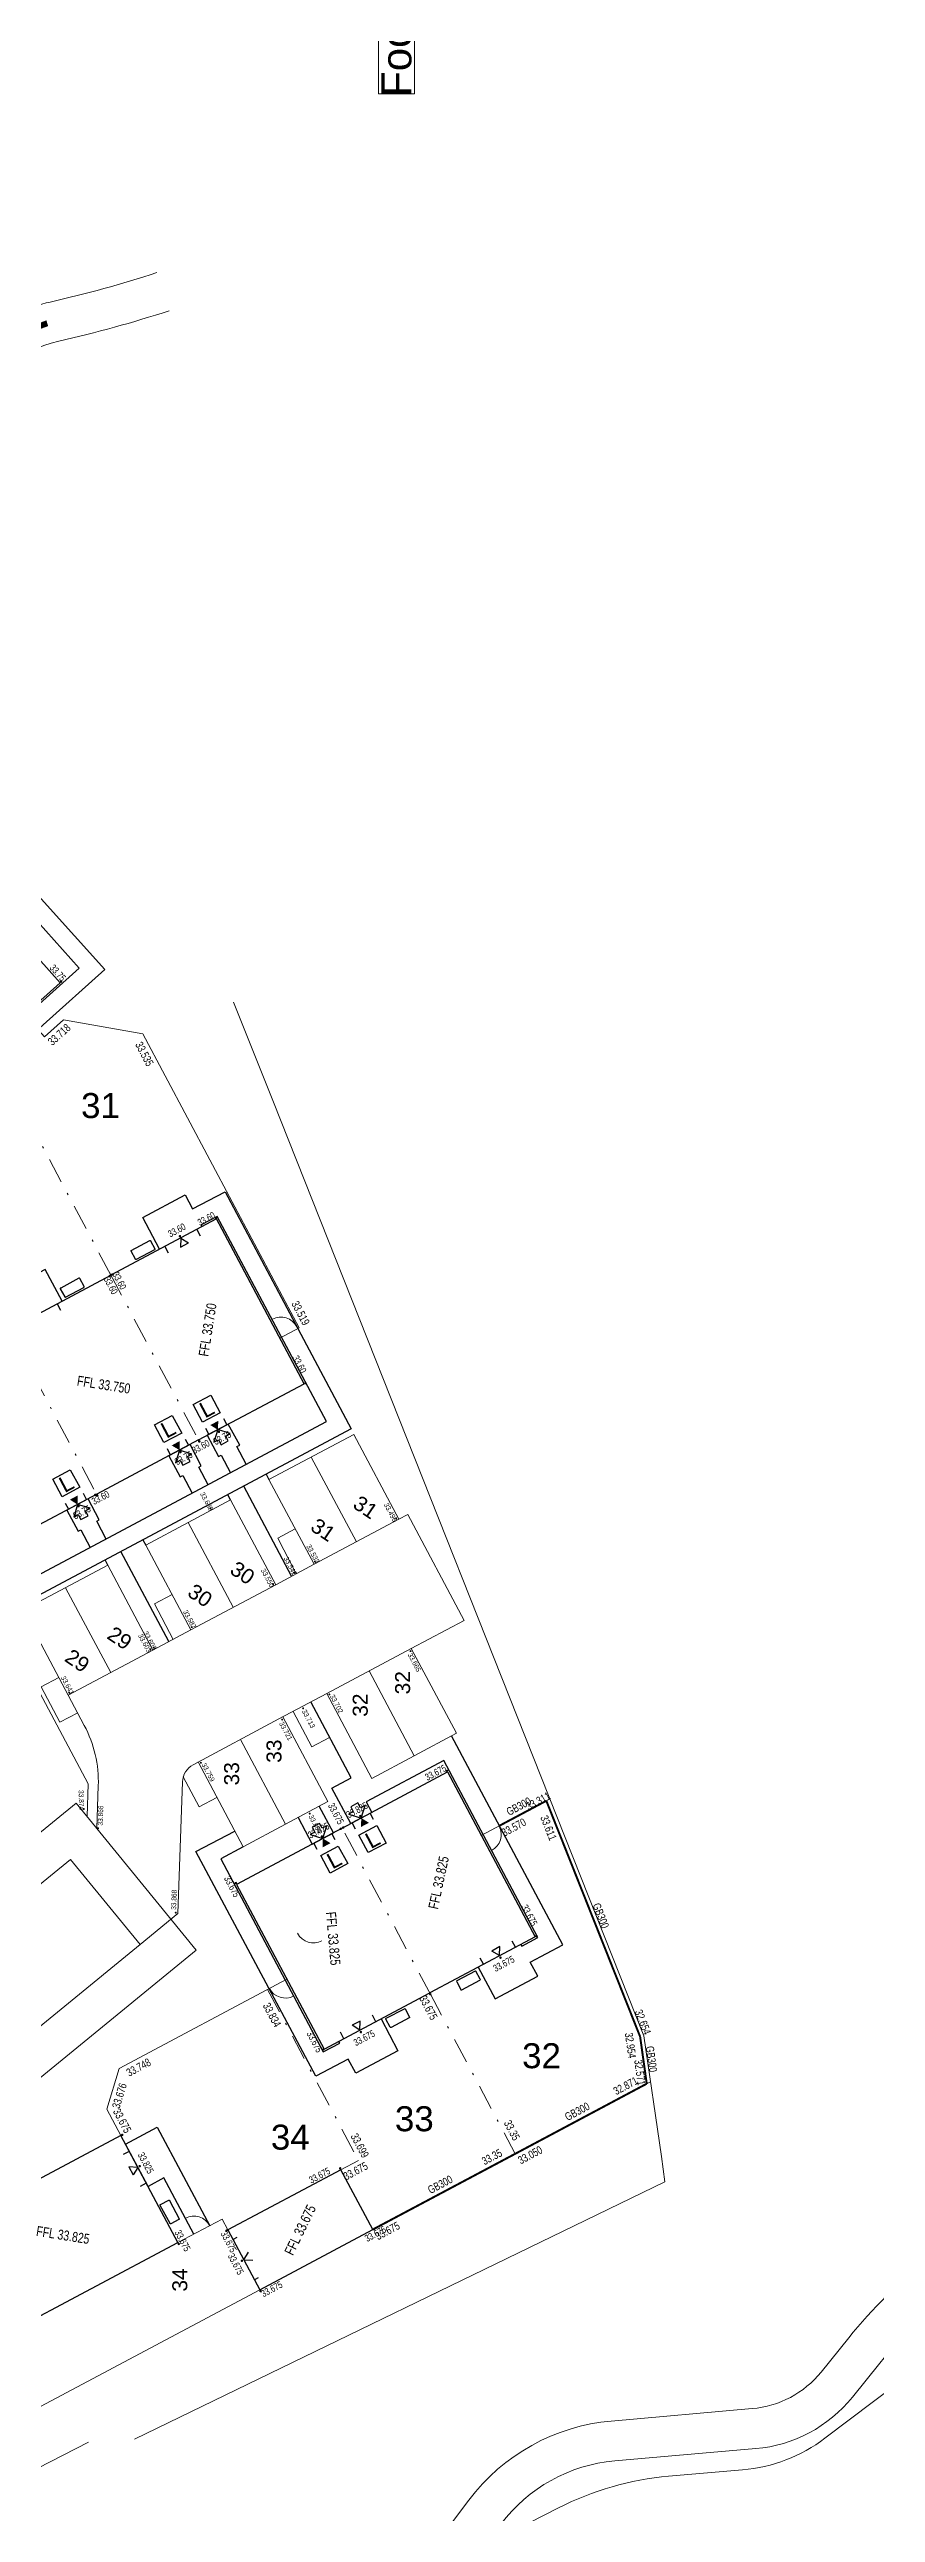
# Model space of a CAD drawing. Header units: metres. Extents: x 337936 to 338610, y 373199 to 374026.
# Drawn here: x 338196.6 to 338237.9, y 373575.3 to 373698.4 of the extents above; entities that cross this region are included whole.
import ezdxf

# ---------------------------------------------------------------- set-up
doc = ezdxf.new("R2010")
doc.units = ezdxf.units.M
for name, pattern in [('DASHDOT', [25.4, 12.7, -6.35, 0, -6.35]), ('DASHED', [0.75, 0.5, -0.25]), ('DASHED2', [0.375, 0.25, -0.125])]:
    doc.linetypes.add(name, pattern=pattern)
for name, color, linetype in [('A-WH_HT-Access-Main', 252, 'Continuous'), ('A-WH_HT-Services-ASHP', 252, 'Continuous'), ('A-WH_HT-Wall-Party Wall Line', 252, 'Continuous'), ('A-WH_HT-Wall-Structure', 252, 'Continuous'), ('DGL-Paths', 252, 'Continuous'), ('EXTERNAL_WORKS_BACK_OF_FOOTWAY_LEVELS', 7, 'Continuous'), ('HOUSE_EXTERNAL_LEVELS', 7, 'Continuous'), ('HOUSE_SLAB_LEVEL', 7, 'Continuous'), ('PLOT_BOUNDARY_ANNOTATION', 7, 'Continuous'), ('PLOT_BOUNDARY_GRAVEL_BOARD', 7, 'Continuous')]:
    doc.layers.add(name, color=color, linetype=linetype)
doc.layers.add('A-WH_HT-Wall-Door Openings', color=252, linetype='Continuous', plot=False)
for name, color, linetype, lineweight in [('DGL_BT Gates', 252, 'Continuous', 9), ('DGL_BT Rear Fencing', 252, 'DASHDOT', 9), ('DGL_BT-Replacement Fence', 252, 'FENCELINE2', 9), ('DGL_BT-Screen Fence', 252, 'FENCELINE2', 9), ('DGL_DRIVE', 252, 'Continuous', 9), ('DGL_Footpath', 252, 'Continuous', 9), ('DGL_Plot Parking', 252, 'Continuous', 9), ('DGL_PlotNo', 252, 'Continuous', 9), ('DGL_ROAD_KERBLINE', 252, 'Continuous', 9), ('DGL_VERGE', 252, 'DASHED', 9)]:
    doc.layers.add(name, color=color, linetype=linetype, lineweight=lineweight)
doc.layers.add('HOUSE_DOORS', color=3, linetype='Continuous', true_color=0x00ff00)
doc.styles.add('AnnotativeArial', font='arial.ttf', dxfattribs={"height": 2})
doc.styles.add('ESTROAD', font='arial.ttf', dxfattribs={"width": 0.75})
doc.styles.get("Standard").update_dxf_attribs({"font": 'arial.ttf'})
doc.linetypes.add('FENCELINE2', pattern='A,6.35,-2.54,[132,ltypeshp.shx,S=2.54,R=0,X=-2.54,Y=0],-2.54,25.4', length=36.83)

msp = doc.modelspace()

# ---------------------------------------------------------------- hatches: boundary and pattern name
at = {"layer": 'EXTERNAL_WORKS_BACK_OF_FOOTWAY_LEVELS'}
h = msp.add_hatch(color=256, dxfattribs=at)
edge = h.paths.add_edge_path(flags=17)
edge.add_ellipse((338204.68, 373625.5), major_axis=(0.0354, 0.0354), ratio=1, start_angle=45, end_angle=225, ccw=False)
edge.add_ellipse((338204.68, 373625.5), major_axis=(0.0354, 0.0354), ratio=1, start_angle=225, end_angle=405, ccw=False)
h = msp.add_hatch(color=256, dxfattribs=at)
edge = h.paths.add_edge_path(flags=17)
edge.add_ellipse((338213.96, 373625.01), major_axis=(0.0354, 0.0354), ratio=1, start_angle=45, end_angle=225, ccw=False)
edge.add_ellipse((338213.96, 373625.01), major_axis=(0.0354, 0.0354), ratio=1, start_angle=225, end_angle=405, ccw=False)
h = msp.add_hatch(color=256, dxfattribs=at)
edge = h.paths.add_edge_path(flags=17)
edge.add_ellipse((338209.9, 373622.85), major_axis=(0.0354, 0.0354), ratio=1, start_angle=45, end_angle=225, ccw=False)
edge.add_ellipse((338209.9, 373622.85), major_axis=(0.0354, 0.0354), ratio=1, start_angle=225, end_angle=405, ccw=False)
h = msp.add_hatch(color=256, dxfattribs=at)
edge = h.paths.add_edge_path(flags=17)
edge.add_ellipse((338207.8, 373621.73), major_axis=(0.0354, 0.0354), ratio=1, start_angle=45, end_angle=225, ccw=False)
edge.add_ellipse((338207.8, 373621.73), major_axis=(0.0354, 0.0354), ratio=1, start_angle=225, end_angle=405, ccw=False)
h = msp.add_hatch(color=256, dxfattribs=at)
edge = h.paths.add_edge_path(flags=17)
edge.add_ellipse((338208.85, 373622.29), major_axis=(0.0354, 0.0354), ratio=1, start_angle=45, end_angle=225, ccw=False)
edge.add_ellipse((338208.85, 373622.29), major_axis=(0.0354, 0.0354), ratio=1, start_angle=225, end_angle=405, ccw=False)
h = msp.add_hatch(color=256, dxfattribs=at)
edge = h.paths.add_edge_path(flags=17)
edge.add_ellipse((338203.74, 373619.57), major_axis=(0.0354, 0.0354), ratio=1, start_angle=45, end_angle=225, ccw=False)
edge.add_ellipse((338203.74, 373619.57), major_axis=(0.0354, 0.0354), ratio=1, start_angle=225, end_angle=405, ccw=False)
h = msp.add_hatch(color=256, dxfattribs=at)
edge = h.paths.add_edge_path(flags=17)
edge.add_ellipse((338201.67, 373618.47), major_axis=(0.0354, 0.0354), ratio=1, start_angle=45, end_angle=225, ccw=False)
edge.add_ellipse((338201.67, 373618.47), major_axis=(0.0354, 0.0354), ratio=1, start_angle=225, end_angle=405, ccw=False)
h = msp.add_hatch(color=256, dxfattribs=at)
edge = h.paths.add_edge_path(flags=17)
edge.add_ellipse((338201.84, 373618.55), major_axis=(0.0354, 0.0354), ratio=1, start_angle=45, end_angle=225, ccw=False)
edge.add_ellipse((338201.84, 373618.55), major_axis=(0.0354, 0.0354), ratio=1, start_angle=225, end_angle=405, ccw=False)
h = msp.add_hatch(color=256, dxfattribs=at)
edge = h.paths.add_edge_path(flags=17)
edge.add_ellipse((338214.68, 373618.37), major_axis=(0.0354, 0.0354), ratio=1, start_angle=45, end_angle=225, ccw=False)
edge.add_ellipse((338214.68, 373618.37), major_axis=(0.0354, 0.0354), ratio=1, start_angle=225, end_angle=405, ccw=False)
h = msp.add_hatch(color=256, dxfattribs=at)
edge = h.paths.add_edge_path(flags=17)
edge.add_ellipse((338197.61, 373616.3), major_axis=(0.0354, 0.0354), ratio=1, start_angle=45, end_angle=225, ccw=False)
edge.add_ellipse((338197.61, 373616.3), major_axis=(0.0354, 0.0354), ratio=1, start_angle=225, end_angle=405, ccw=False)
h = msp.add_hatch(color=256, dxfattribs=at)
edge = h.paths.add_edge_path(flags=17)
edge.add_ellipse((338209.31, 373615.51), major_axis=(0.0354, 0.0354), ratio=1, start_angle=45, end_angle=225, ccw=False)
edge.add_ellipse((338209.31, 373615.51), major_axis=(0.0354, 0.0354), ratio=1, start_angle=225, end_angle=405, ccw=False)
h = msp.add_hatch(color=256, dxfattribs=at)
edge = h.paths.add_edge_path(flags=17)
edge.add_ellipse((338210.62, 373616.21), major_axis=(0.0354, 0.0354), ratio=1, start_angle=45, end_angle=225, ccw=False)
edge.add_ellipse((338210.62, 373616.21), major_axis=(0.0354, 0.0354), ratio=1, start_angle=225, end_angle=405, ccw=False)
h = msp.add_hatch(color=256, dxfattribs=at)
edge = h.paths.add_edge_path(flags=17)
edge.add_ellipse((338208.26, 373614.95), major_axis=(0.0354, 0.0354), ratio=1, start_angle=45, end_angle=225, ccw=False)
edge.add_ellipse((338208.26, 373614.95), major_axis=(0.0354, 0.0354), ratio=1, start_angle=225, end_angle=405, ccw=False)
h = msp.add_hatch(color=256, dxfattribs=at)
edge = h.paths.add_edge_path(flags=17)
edge.add_ellipse((338204.2, 373612.79), major_axis=(0.0354, 0.0354), ratio=1, start_angle=45, end_angle=225, ccw=False)
edge.add_ellipse((338204.2, 373612.79), major_axis=(0.0354, 0.0354), ratio=1, start_angle=225, end_angle=405, ccw=False)
h = msp.add_hatch(color=256, dxfattribs=at)
edge = h.paths.add_edge_path(flags=17)
edge.add_ellipse((338198.34, 373610.48), major_axis=(0.0354, 0.0354), ratio=1, start_angle=45, end_angle=225, ccw=False)
edge.add_ellipse((338198.34, 373610.48), major_axis=(0.0354, 0.0354), ratio=1, start_angle=225, end_angle=405, ccw=False)
h = msp.add_hatch(color=256, dxfattribs=at)
edge = h.paths.add_edge_path(flags=17)
edge.add_ellipse((338199.06, 373609.52), major_axis=(0.0354, 0.0354), ratio=1, start_angle=45, end_angle=225, ccw=False)
edge.add_ellipse((338199.06, 373609.52), major_axis=(0.0354, 0.0354), ratio=1, start_angle=225, end_angle=405, ccw=False)
h = msp.add_hatch(color=256, dxfattribs=at)
edge = h.paths.add_edge_path(flags=17)
edge.add_ellipse((338209.64, 373610.25), major_axis=(0.0354, 0.0354), ratio=1, start_angle=45, end_angle=225, ccw=False)
edge.add_ellipse((338209.64, 373610.25), major_axis=(0.0354, 0.0354), ratio=1, start_angle=225, end_angle=405, ccw=False)
h = msp.add_hatch(color=256, dxfattribs=at)
edge = h.paths.add_edge_path(flags=17)
edge.add_ellipse((338202.94, 373605.3), major_axis=(0.0354, 0.0354), ratio=1, start_angle=45, end_angle=225, ccw=False)
edge.add_ellipse((338202.94, 373605.3), major_axis=(0.0354, 0.0354), ratio=1, start_angle=225, end_angle=405, ccw=False)
at = {"layer": 'HOUSE_DOORS'}
for points in [[(338205.05, 373629.43), (338204.67, 373629.67), (338205.07, 373629.88)], [(338203.13, 373628.42), (338202.74, 373628.65), (338203.14, 373628.87)], [(338198.03, 373625.7), (338197.65, 373625.94), (338198.04, 373626.15)], [(338212.22, 373610.03), (338212.6, 373609.79), (338212.2, 373609.58)], [(338210.3, 373609.01), (338210.68, 373608.77), (338210.28, 373608.56)]]:
    msp.add_hatch(color=256, dxfattribs=at).paths.add_polyline_path(points, flags=17)
at = {"layer": 'HOUSE_EXTERNAL_LEVELS'}
h = msp.add_hatch(color=256, dxfattribs=at)
edge = h.paths.add_edge_path(flags=17)
edge.add_ellipse((338197.21, 373651.83), major_axis=(0.0448, 0.0448), ratio=1, start_angle=176.8537, end_angle=356.8537, ccw=False)
edge.add_ellipse((338197.21, 373651.83), major_axis=(0.0448, 0.0448), ratio=1, start_angle=-3.1463, end_angle=176.8537, ccw=False)
h = msp.add_hatch(color=256, dxfattribs=at)
edge = h.paths.add_edge_path(flags=17)
edge.add_ellipse((338204.95, 373640.03), major_axis=(0.0448, 0.0448), ratio=1, start_angle=253.026, end_angle=433.026, ccw=False)
edge.add_ellipse((338204.95, 373640.03), major_axis=(0.0448, 0.0448), ratio=1, start_angle=73.026, end_angle=253.026, ccw=False)
h = msp.add_hatch(color=256, dxfattribs=at)
edge = h.paths.add_edge_path(flags=17)
edge.add_ellipse((338203.15, 373639.11), major_axis=(-0.0448, 0.0448), ratio=1, start_angle=73.026, end_angle=253.026, ccw=False)
edge.add_ellipse((338203.15, 373639.11), major_axis=(-0.0448, 0.0448), ratio=1, start_angle=-106.974, end_angle=73.026, ccw=False)
h = msp.add_hatch(color=256, dxfattribs=at)
edge = h.paths.add_edge_path(flags=17)
edge.add_ellipse((338199.64, 373637.12), major_axis=(-0.0448, 0.0448), ratio=1, start_angle=-106.974, end_angle=73.026, ccw=False)
edge.add_ellipse((338199.64, 373637.12), major_axis=(-0.0448, 0.0448), ratio=1, start_angle=73.026, end_angle=253.026, ccw=False)
h = msp.add_hatch(color=256, dxfattribs=at)
edge = h.paths.add_edge_path(flags=17)
edge.add_ellipse((338199.77, 373637.19), major_axis=(-0.0448, 0.0448), ratio=1, start_angle=-106.974, end_angle=73.026, ccw=False)
edge.add_ellipse((338199.77, 373637.19), major_axis=(-0.0448, 0.0448), ratio=1, start_angle=73.026, end_angle=253.026, ccw=False)
h = msp.add_hatch(color=256, dxfattribs=at)
edge = h.paths.add_edge_path(flags=17)
edge.add_ellipse((338209.43, 373631.76), major_axis=(-0.0448, 0.0448), ratio=1, start_angle=73.026, end_angle=253.026, ccw=False)
edge.add_ellipse((338209.43, 373631.76), major_axis=(-0.0448, 0.0448), ratio=1, start_angle=-106.974, end_angle=73.026, ccw=False)
h = msp.add_hatch(color=256, dxfattribs=at)
edge = h.paths.add_edge_path(flags=17)
edge.add_ellipse((338204.12, 373628.86), major_axis=(0.0448, 0.0448), ratio=1, start_angle=253.026, end_angle=433.026, ccw=False)
edge.add_ellipse((338204.12, 373628.86), major_axis=(0.0448, 0.0448), ratio=1, start_angle=73.026, end_angle=253.026, ccw=False)
h = msp.add_hatch(color=256, dxfattribs=at)
edge = h.paths.add_edge_path(flags=17)
edge.add_ellipse((338204.12, 373628.85), major_axis=(-0.0448, 0.0448), ratio=1, start_angle=-106.974, end_angle=73.026, ccw=False)
edge.add_ellipse((338204.12, 373628.85), major_axis=(-0.0448, 0.0448), ratio=1, start_angle=73.026, end_angle=253.026, ccw=False)
h = msp.add_hatch(color=256, dxfattribs=at)
edge = h.paths.add_edge_path(flags=17)
edge.add_ellipse((338205.1, 373629.33), major_axis=(-0.0448, 0.0448), ratio=1, start_angle=-106.974, end_angle=73.026, ccw=False)
edge.add_ellipse((338205.1, 373629.33), major_axis=(-0.0448, 0.0448), ratio=1, start_angle=73.026, end_angle=253.026, ccw=False)
h = msp.add_hatch(color=256, dxfattribs=at)
edge = h.paths.add_edge_path(flags=17)
edge.add_ellipse((338203.18, 373628.32), major_axis=(-0.0448, 0.0448), ratio=1, start_angle=-106.974, end_angle=73.026, ccw=False)
edge.add_ellipse((338203.18, 373628.32), major_axis=(-0.0448, 0.0448), ratio=1, start_angle=73.026, end_angle=253.026, ccw=False)
h = msp.add_hatch(color=256, dxfattribs=at)
edge = h.paths.add_edge_path(flags=17)
edge.add_ellipse((338198.08, 373625.61), major_axis=(-0.0448, 0.0448), ratio=1, start_angle=-106.974, end_angle=73.026, ccw=False)
edge.add_ellipse((338198.08, 373625.61), major_axis=(-0.0448, 0.0448), ratio=1, start_angle=73.026, end_angle=253.026, ccw=False)
h = msp.add_hatch(color=256, dxfattribs=at)
edge = h.paths.add_edge_path(flags=17)
edge.add_ellipse((338198.92, 373626.18), major_axis=(0.0448, 0.0448), ratio=1, start_angle=253.026, end_angle=433.026, ccw=False)
edge.add_ellipse((338198.92, 373626.18), major_axis=(0.0448, 0.0448), ratio=1, start_angle=73.026, end_angle=253.026, ccw=False)
h = msp.add_hatch(color=256, dxfattribs=at)
edge = h.paths.add_edge_path(flags=17)
edge.add_ellipse((338199.02, 373626.15), major_axis=(-0.0448, 0.0448), ratio=1, start_angle=-106.974, end_angle=73.026, ccw=False)
edge.add_ellipse((338199.02, 373626.15), major_axis=(-0.0448, 0.0448), ratio=1, start_angle=73.026, end_angle=253.026, ccw=False)
h = msp.add_hatch(color=256, dxfattribs=at)
edge = h.paths.add_edge_path(flags=17)
edge.add_ellipse((338216.5, 373612.39), major_axis=(0.0448, 0.0448), ratio=1, start_angle=253.0008, end_angle=433.0008, ccw=False)
edge.add_ellipse((338216.5, 373612.39), major_axis=(0.0448, 0.0448), ratio=1, start_angle=73.0008, end_angle=253.0008, ccw=False)
h = msp.add_hatch(color=256, dxfattribs=at)
edge = h.paths.add_edge_path(flags=17)
edge.add_ellipse((338211.19, 373609.49), major_axis=(-0.0448, 0.0448), ratio=1, start_angle=-106.974, end_angle=73.026, ccw=False)
edge.add_ellipse((338211.19, 373609.49), major_axis=(-0.0448, 0.0448), ratio=1, start_angle=73.026, end_angle=253.026, ccw=False)
h = msp.add_hatch(color=256, dxfattribs=at)
edge = h.paths.add_edge_path(flags=17)
edge.add_ellipse((338211.32, 373609.56), major_axis=(0.0448, 0.0448), ratio=1, start_angle=73.0204, end_angle=253.0204, ccw=False)
edge.add_ellipse((338211.32, 373609.56), major_axis=(0.0448, 0.0448), ratio=1, start_angle=253.0204, end_angle=433.0204, ccw=False)
h = msp.add_hatch(color=256, dxfattribs=at)
edge = h.paths.add_edge_path(flags=17)
edge.add_ellipse((338212.17, 373610.13), major_axis=(-0.0448, 0.0448), ratio=1, start_angle=73.0008, end_angle=253.0008, ccw=False)
edge.add_ellipse((338212.17, 373610.13), major_axis=(-0.0448, 0.0448), ratio=1, start_angle=-106.9992, end_angle=73.0008, ccw=False)
h = msp.add_hatch(color=256, dxfattribs=at)
edge = h.paths.add_edge_path(flags=17)
edge.add_ellipse((338210.25, 373609.11), major_axis=(-0.0448, 0.0448), ratio=1, start_angle=73.0204, end_angle=253.0204, ccw=False)
edge.add_ellipse((338210.25, 373609.11), major_axis=(-0.0448, 0.0448), ratio=1, start_angle=-106.9796, end_angle=73.0204, ccw=False)
h = msp.add_hatch(color=256, dxfattribs=at)
edge = h.paths.add_edge_path(flags=17)
edge.add_ellipse((338205.95, 373606.78), major_axis=(-0.0448, 0.0448), ratio=1, start_angle=73.0204, end_angle=253.0204, ccw=False)
edge.add_ellipse((338205.95, 373606.78), major_axis=(-0.0448, 0.0448), ratio=1, start_angle=-106.9796, end_angle=73.0204, ccw=False)
h = msp.add_hatch(color=256, dxfattribs=at)
edge = h.paths.add_edge_path(flags=17)
edge.add_ellipse((338219.18, 373603.05), major_axis=(-0.0448, 0.0448), ratio=1, start_angle=-106.974, end_angle=73.026, ccw=False)
edge.add_ellipse((338219.18, 373603.05), major_axis=(-0.0448, 0.0448), ratio=1, start_angle=73.026, end_angle=253.026, ccw=False)
h = msp.add_hatch(color=256, dxfattribs=at)
edge = h.paths.add_edge_path(flags=17)
edge.add_ellipse((338220.98, 373604.13), major_axis=(0.0448, 0.0448), ratio=1, start_angle=163.0187, end_angle=343.0187, ccw=False)
edge.add_ellipse((338220.98, 373604.13), major_axis=(0.0448, 0.0448), ratio=1, start_angle=-16.9813, end_angle=163.0187, ccw=False)
h = msp.add_hatch(color=256, dxfattribs=at)
edge = h.paths.add_edge_path(flags=17)
edge.add_ellipse((338215.67, 373601.22), major_axis=(-0.0448, 0.0448), ratio=1, start_angle=-106.974, end_angle=73.026, ccw=False)
edge.add_ellipse((338215.67, 373601.22), major_axis=(-0.0448, 0.0448), ratio=1, start_angle=73.026, end_angle=253.026, ccw=False)
h = msp.add_hatch(color=256, dxfattribs=at)
edge = h.paths.add_edge_path(flags=17)
edge.add_ellipse((338215.67, 373601.22), major_axis=(0.0448, 0.0448), ratio=1, start_angle=253.0204, end_angle=433.0204, ccw=False)
edge.add_ellipse((338215.67, 373601.22), major_axis=(0.0448, 0.0448), ratio=1, start_angle=73.0204, end_angle=253.0204, ccw=False)
h = msp.add_hatch(color=256, dxfattribs=at)
edge = h.paths.add_edge_path(flags=17)
edge.add_ellipse((338212.2, 373599.33), major_axis=(-0.0448, 0.0448), ratio=1, start_angle=-106.9796, end_angle=73.0204, ccw=False)
edge.add_ellipse((338212.2, 373599.33), major_axis=(-0.0448, 0.0448), ratio=1, start_angle=73.0204, end_angle=253.0204, ccw=False)
h = msp.add_hatch(color=256, dxfattribs=at)
edge = h.paths.add_edge_path(flags=17)
edge.add_ellipse((338210.3, 373598.45), major_axis=(-0.0448, 0.0448), ratio=1, start_angle=73.0204, end_angle=253.0204, ccw=False)
edge.add_ellipse((338210.3, 373598.45), major_axis=(-0.0448, 0.0448), ratio=1, start_angle=-106.9796, end_angle=73.0204, ccw=False)
h = msp.add_hatch(color=256, dxfattribs=at)
edge = h.paths.add_edge_path(flags=17)
edge.add_ellipse((338200.27, 373594.19), major_axis=(0.0448, 0.0448), ratio=1, start_angle=73.026, end_angle=253.026, ccw=False)
edge.add_ellipse((338200.27, 373594.19), major_axis=(0.0448, 0.0448), ratio=1, start_angle=253.026, end_angle=433.026, ccw=False)
h = msp.add_hatch(color=256, dxfattribs=at)
edge = h.paths.add_edge_path(flags=17)
edge.add_ellipse((338201.14, 373592.63), major_axis=(0.0448, 0.0448), ratio=1, start_angle=73.026, end_angle=253.026, ccw=False)
edge.add_ellipse((338201.14, 373592.63), major_axis=(0.0448, 0.0448), ratio=1, start_angle=253.026, end_angle=433.026, ccw=False)
h = msp.add_hatch(color=256, dxfattribs=at)
edge = h.paths.add_edge_path(flags=17)
edge.add_ellipse((338211.16, 373592.52), major_axis=(0.0448, 0.0448), ratio=1, start_angle=253.026, end_angle=433.026, ccw=False)
edge.add_ellipse((338211.16, 373592.52), major_axis=(0.0448, 0.0448), ratio=1, start_angle=73.026, end_angle=253.026, ccw=False)
h = msp.add_hatch(color=256, dxfattribs=at)
edge = h.paths.add_edge_path(flags=17)
edge.add_ellipse((338212.86, 373589.49), major_axis=(0.0448, 0.0448), ratio=1, start_angle=73.026, end_angle=253.026, ccw=False)
edge.add_ellipse((338212.86, 373589.49), major_axis=(0.0448, 0.0448), ratio=1, start_angle=253.026, end_angle=433.026, ccw=False)
h = msp.add_hatch(color=256, dxfattribs=at)
edge = h.paths.add_edge_path(flags=17)
edge.add_ellipse((338203.09, 373588.74), major_axis=(-0.0448, 0.0448), ratio=1, start_angle=-106.974, end_angle=73.026, ccw=False)
edge.add_ellipse((338203.09, 373588.74), major_axis=(-0.0448, 0.0448), ratio=1, start_angle=73.026, end_angle=253.026, ccw=False)
h = msp.add_hatch(color=256, dxfattribs=at)
edge = h.paths.add_edge_path(flags=17)
edge.add_ellipse((338205.48, 373589.41), major_axis=(-0.0448, 0.0448), ratio=1, start_angle=-106.974, end_angle=73.026, ccw=False)
edge.add_ellipse((338205.48, 373589.41), major_axis=(-0.0448, 0.0448), ratio=1, start_angle=73.026, end_angle=253.026, ccw=False)
h = msp.add_hatch(color=256, dxfattribs=at)
edge = h.paths.add_edge_path(flags=17)
edge.add_ellipse((338206.25, 373587.9), major_axis=(0.0448, 0.0448), ratio=1, start_angle=253.026, end_angle=433.026, ccw=False)
edge.add_ellipse((338206.25, 373587.9), major_axis=(0.0448, 0.0448), ratio=1, start_angle=73.026, end_angle=253.026, ccw=False)
h = msp.add_hatch(color=256, dxfattribs=at)
edge = h.paths.add_edge_path(flags=17)
edge.add_ellipse((338207.18, 373586.38), major_axis=(0.0448, 0.0448), ratio=1, start_angle=73.026, end_angle=253.026, ccw=False)
edge.add_ellipse((338207.18, 373586.38), major_axis=(0.0448, 0.0448), ratio=1, start_angle=253.026, end_angle=433.026, ccw=False)

# ---------------------------------------------------------------- linework, layer by layer
at = {"layer": 'A-WH_HT-Access-Main'}
for points in [[(338205.04, 373629.44), (338204.85, 373628.81), (338205.08, 373628.93), (338205.21, 373628.68), (338205.57, 373628.88), (338205.44, 373629.12), (338205.67, 373629.25), (338205.04, 373629.44)], [(338203.13, 373628.42), (338202.93, 373627.79), (338203.16, 373627.91), (338203.3, 373627.66), (338203.66, 373627.85), (338203.53, 373628.1), (338203.75, 373628.22), (338203.13, 373628.42)], [(338198.03, 373625.7), (338197.84, 373625.07), (338198.07, 373625.2), (338198.2, 373624.95), (338198.56, 373625.14), (338198.43, 373625.39), (338198.66, 373625.51), (338198.03, 373625.7)]]:
    msp.add_lwpolyline(points, dxfattribs=at)
at = {"layer": 'A-WH_HT-Access-Main', "elevation": 0}
for points in [[(338212.22, 373610.03), (338212.41, 373610.66), (338212.18, 373610.54), (338212.05, 373610.79), (338211.69, 373610.59), (338211.82, 373610.35), (338211.59, 373610.22), (338212.22, 373610.03)], [(338210.3, 373609.01), (338210.49, 373609.64), (338210.26, 373609.52), (338210.13, 373609.76), (338209.77, 373609.57), (338209.9, 373609.33), (338209.67, 373609.2), (338210.3, 373609.01)]]:
    msp.add_lwpolyline(points, dxfattribs=at)
at = {"layer": 'A-WH_HT-Services-ASHP'}
for points in [[(338201.89, 373638.47, -0.414214), (338201.88, 373638.43), (338200.97, 373637.95, -0.414214), (338200.93, 373637.96), (338200.71, 373638.36, -0.414214), (338200.72, 373638.4), (338201.64, 373638.89, -0.414214), (338201.68, 373638.88)], [(338197.39, 373636.08, 0.414214), (338197.43, 373636.06), (338198.34, 373636.55, 0.414214), (338198.36, 373636.59), (338198.14, 373637, 0.414214), (338198.1, 373637.01), (338197.19, 373636.52, 0.414214), (338197.17, 373636.48)], [(338202.7, 373589.75, -0.414214), (338202.66, 373589.76), (338202.17, 373590.67, -0.414214), (338202.18, 373590.72), (338202.59, 373590.93, -0.414214), (338202.63, 373590.92), (338203.12, 373590, -0.414214), (338203.1, 373589.96)]]:
    msp.add_lwpolyline(points, format="xyb", close=True, dxfattribs=at)
at = {"layer": 'A-WH_HT-Services-ASHP', "elevation": 0}
for points in [[(338217.95, 373602.37, 0.414214), (338217.91, 373602.38), (338217, 373601.9, 0.414214), (338216.99, 373601.86), (338217.2, 373601.45, 0.414214), (338217.24, 373601.44), (338218.15, 373601.93, 0.414214), (338218.17, 373601.97)], [(338213.45, 373599.97, -0.414214), (338213.46, 373600.02), (338214.38, 373600.5, -0.414214), (338214.42, 373600.49), (338214.63, 373600.08, -0.414214), (338214.62, 373600.04), (338213.71, 373599.56, -0.414214), (338213.67, 373599.57)]]:
    msp.add_lwpolyline(points, format="xyb", close=True, dxfattribs=at)
at = {"layer": 'A-WH_HT-Wall-Door Openings', "linetype": 'ByBlock'}
for p, q in [((338203.99, 373639.44), (338204.16, 373639.13)), ((338202.39, 373638.59), (338202.56, 373638.28)), ((338197.01, 373635.73), (338197.18, 373635.42)), ((338203.41, 373628.97), (338203.58, 373628.66)), ((338204.43, 373629.51), (338204.59, 373629.2)), ((338205.33, 373629.99), (338205.49, 373629.68)), ((338202.51, 373628.49), (338202.67, 373628.18)), ((338197.41, 373625.77), (338197.58, 373625.46)), ((338198.32, 373626.26), (338198.48, 373625.94)), ((338210.92, 373608.94), (338210.75, 373609.25)), ((338211.93, 373609.48), (338211.76, 373609.79)), ((338212.83, 373609.96), (338212.67, 373610.27)), ((338210.01, 373608.46), (338209.85, 373608.77)), ((338219.93, 373603.57), (338219.76, 373603.88)), ((338218.33, 373602.72), (338218.17, 373603.03)), ((338212.95, 373599.85), (338212.78, 373600.17)), ((338211.35, 373599), (338211.18, 373599.32)), ((338200.62, 373593.37), (338200.31, 373593.21)), ((338201.47, 373591.78), (338201.16, 373591.61))]:
    msp.add_line(p, q, dxfattribs=at)
at = {"layer": 'A-WH_HT-Wall-Party Wall Line', "linetype": 'DASHDOT', "lineweight": 15, "ltscale": 0.1}
for points in [[(338199.63, 373637.29), (338204.16, 373628.79)], [(338194.54, 373634.58), (338199.06, 373626.08)]]:
    msp.add_lwpolyline(points, dxfattribs=at)
at = {"layer": 'A-WH_HT-Wall-Party Wall Line', "linetype": 'DASHDOT', "lineweight": 15, "ltscale": 0.1, "elevation": 0}
msp.add_lwpolyline([(338215.71, 373601.16), (338211.19, 373609.65)], dxfattribs=at)
at = {"layer": 'A-WH_HT-Wall-Structure'}
for p, q in [((338205.99, 373589.06), (338205.81, 373588.96)), ((338207.07, 373587.04), (338206.88, 373586.94))]:
    msp.add_line(p, q, dxfattribs=at)
at = {"layer": 'A-WH_HT-Wall-Structure', "lineweight": -3}
for points in [[(338193.17, 373656.23), (338197.16, 373651.78), (338190.21, 373645.55), (338186.22, 373650)], [(338204.08, 373628.93), (338209.36, 373631.73), (338204.98, 373639.97), (338199.7, 373637.16)], [(338194.61, 373634.45), (338199.7, 373637.16)], [(338198.99, 373626.21), (338193.71, 373623.41), (338189.33, 373631.64), (338194.61, 373634.45)], [(338204.08, 373628.93), (338198.99, 373626.21)]]:
    msp.add_lwpolyline(points, dxfattribs=at)
at = {"layer": 'A-WH_HT-Wall-Structure', "lineweight": -3, "elevation": 0}
for points in [[(338211.26, 373609.52), (338216.53, 373612.33), (338220.91, 373604.09), (338215.64, 373601.29)], [(338211.26, 373609.52), (338205.98, 373606.71), (338210.37, 373598.48), (338215.64, 373601.29)]]:
    msp.add_lwpolyline(points, dxfattribs=at)
at = {"layer": 'A-WH_HT-Wall-Structure', "lineweight": -3}
msp.add_lwpolyline([(338200.2, 373594.16), (338191.57, 373589.56), (338194.42, 373584.21), (338203.05, 373588.81)], close=True, dxfattribs=at)
at = {"layer": 'A-WH_HT-Wall-Structure'}
msp.add_lwpolyline([(338212.79, 373589.46), (338211.2, 373592.45), (338205.55, 373589.45), (338207.14, 373586.45)], close=True, dxfattribs=at)
at = {"layer": 'DGL-Paths'}
for p, q in [((338207.46, 373627.21), (338207.6, 373626.95)), ((338205.68, 373625.93), (338205.54, 373626.19)), ((338199.55, 373622.66), (338199.41, 373622.93)), ((338201.3, 373623.93), (338201.45, 373623.67))]:
    msp.add_line(p, q, dxfattribs=at)
for points in [[(338185.55, 373648.06), (338188.32, 373644.96), (338188.92, 373645.5), (338190.13, 373644.14), (338199.39, 373652.44), (338194.7, 373657.66), (338193.55, 373668.28), (338189.79, 373672.47)], [(338193.55, 373655.8), (338194.29, 373654.97), (338195.19, 373655.77), (338198.12, 373652.51), (338190.2, 373645.41), (338189.59, 373646.1), (338189.66, 373646.16), (338188.06, 373647.95), (338187.39, 373647.35), (338185.62, 373649.33), (338179.74, 373644.05), (338179.67, 373644.13)], [(338203.85, 373589.23), (338202.35, 373592.04), (338201.56, 373591.61), (338200.43, 373593.73), (338202.02, 373594.58), (338204.64, 373589.65)]]:
    msp.add_lwpolyline(points, dxfattribs=at)
at = {"layer": 'DGL-Paths', "flags": 128}
for points in [[(338202.13, 373638.46), (338201.29, 373640.05), (338203.41, 373641.17), (338203.78, 373640.47), (338205.41, 373641.33), (338211.72, 373629.48), (338194.29, 373620.2), (338184.37, 373638.84)], [(338193.69, 373623.45), (338194.75, 373621.46), (338210.48, 373629.84), (338205.02, 373640.1), (338204.21, 373639.67), (338204.25, 373639.58)], [(338197.27, 373635.87), (338196.42, 373637.45), (338194.56, 373636.46)], [(338206.47, 373627.71), (338206, 373628.59), (338206.14, 373628.66), (338205.57, 373629.72), (338204.51, 373629.16), (338205.08, 373628.1), (338205.21, 373628.17), (338205.68, 373627.28)], [(338204.56, 373626.69), (338204.09, 373627.57), (338204.22, 373627.64), (338203.66, 373628.7), (338202.6, 373628.13), (338203.16, 373627.08), (338203.29, 373627.15), (338203.76, 373626.26)], [(338208.73, 373622.11), (338206.34, 373626.61)], [(338199.46, 373623.97), (338198.99, 373624.86), (338199.12, 373624.93), (338198.56, 373625.99), (338197.5, 373625.42), (338198.06, 373624.36), (338198.2, 373624.43), (338198.67, 373623.55)], [(338202.6, 373618.85), (338200.2, 373623.35)], [(338220.19, 373603.71), (338220.24, 373603.62), (338221.05, 373604.05), (338216.34, 373612.91), (338212.46, 373610.84), (338212.75, 373610.31), (338211.69, 373609.75), (338210.75, 373611.52), (338211.71, 373612.03), (338209.69, 373615.83)]]:
    msp.add_lwpolyline(points, dxfattribs=at)
at = {"layer": 'DGL-Paths', "elevation": 0, "flags": 128}
for points in [[(338218.07, 373602.58), (338218.92, 373600.99), (338221.04, 373602.12), (338220.66, 373602.83), (338222.29, 373603.69), (338216.73, 373614.13)], [(338209.06, 373610.05), (338209.77, 373608.73), (338210.83, 373609.29), (338210.12, 373610.62)], [(338213.21, 373599.99), (338214.05, 373598.4), (338211.94, 373597.27), (338211.56, 373597.98), (338209.94, 373597.12), (338203.95, 373608.35), (338205.89, 373609.38)], [(338206.32, 373608.59), (338205.19, 373607.99), (338210.32, 373598.34), (338211.14, 373598.78), (338211.09, 373598.86)]]:
    msp.add_lwpolyline(points, dxfattribs=at)
at = {"layer": 'DGL_BT Gates'}
for centre, start, end in [((338208.2, 373634.16), 28.026, 118.026), ((338218.31, 373609.2), 298.026, 28.026), ((338209.83, 373604.69), 208.026, 298.026), ((338208.42, 373601.93), 208.026, 298.026), ((338203.85, 373589.23), 28.026, 118.026)]:
    msp.add_arc(centre, 0.9, start, end, dxfattribs=at)
at = {"layer": 'DGL_BT Rear Fencing', "ltscale": 0.1}
for p in [(338207.53, 373601.46), (338211.2, 373592.45)]:
    msp.add_line(p, (338212.08, 373592.92), dxfattribs=at)
at = {"layer": 'DGL_BT Rear Fencing', "ltscale": 0.1, "flags": 128}
for points in [[(338199.7, 373637.16), (338194.17, 373647.56)], [(338215.64, 373601.29), (338219.92, 373593.25)]]:
    msp.add_lwpolyline(points, dxfattribs=at)
at = {"layer": 'DGL_BT-Replacement Fence', "ltscale": 0.05}
msp.add_lwpolyline([(338205.83, 373650.81), (338207.79, 373645.89), (338226.35, 373599.15), (338227.22, 373593.12), (338227.4, 373591.85), (338200.88, 373578.99)], dxfattribs=at)
at = {"layer": 'DGL_BT-Screen Fence', "ltscale": 0.03}
msp.add_line((338226.68, 373596.85), (338212.79, 373589.46), dxfattribs=at)
at = {"layer": 'DGL_BT-Screen Fence', "ltscale": 0.03, "flags": 128}
for points in [[(338208.15, 373634.01), (338209.12, 373634.53), (338201.3, 373649.22), (338197.33, 373649.92), (338196.38, 373649.07), (338195.38, 373650.19)], [(338221.65, 373610.98), (338218.22, 373609.16)], [(338208.5, 373601.98), (338200.12, 373597.51), (338199.5, 373595.48), (338200.2, 373594.16)], [(338203.05, 373588.81), (338205.26, 373589.98), (338205.55, 373589.45)]]:
    msp.add_lwpolyline(points, dxfattribs=at)
at = {"layer": 'DGL_DRIVE'}
msp.add_line((338198.58, 373578.83, 0), (338194.11, 373576.55, 0), dxfattribs=at)
for points in [[(338198.52, 373610.11), (338198.57, 373611.73), (338184.36, 373638.42), (338182.19, 373640.24), (338178.17, 373635.42), (338184.86, 373629.83), (338194.94, 373610.89), (338194.85, 373608.23)], [(338207.6, 373626.95), (338211.84, 373629.2)], [(338211.84, 373629.2), (338214.09, 373624.97)], [(338207.6, 373626.95), (338209.86, 373622.71)], [(338201.45, 373623.67), (338205.68, 373625.93)], [(338205.68, 373625.93), (338207.94, 373621.69)], [(338208.92, 373624.48), (338208.04, 373624.01), (338208.97, 373622.24)], [(338209.86, 373622.71), (338214.09, 373624.97)], [(338214.09, 373624.97), (338214.54, 373625.2), (338217.36, 373619.9), (338214.72, 373618.5)], [(338201.45, 373623.67), (338203.7, 373619.43)], [(338195.31, 373620.41), (338199.55, 373622.66)], [(338199.55, 373622.66), (338201.8, 373618.42)], [(338203.7, 373619.43), (338207.94, 373621.69)], [(338207.94, 373621.69), (338209.86, 373622.71)], [(338195.31, 373620.41), (338197.57, 373616.17)], [(338202.76, 373621.2), (338201.88, 373620.73), (338202.82, 373618.96)], [(338201.8, 373618.42), (338203.7, 373619.43)], [(338197.57, 373616.17), (338201.8, 373618.42)], [(338210.49, 373616.25), (338214.72, 373618.5)], [(338216.98, 373614.27), (338214.72, 373618.5)], [(338197.1, 373617.05), (338196.22, 373616.58), (338197.15, 373614.82), (338198.04, 373615.29)], [(338214.86, 373613.14), (338212.61, 373617.38)], [(338208.1, 373614.98), (338210.49, 373616.25)], [(338212.74, 373612.01), (338210.49, 373616.25)], [(338208.81, 373615.36), (338209.75, 373613.59), (338210.63, 373614.06)], [(338212.74, 373612.01), (338216.98, 373614.27)], [(338203.32, 373612.09), (338204.12, 373610.59), (338205, 373611.06)], [(338193.81, 373579.36), (338207.14, 373586.45)]]:
    msp.add_lwpolyline(points, dxfattribs=at)
for points, elevation in [([(338209.72, 373628.07), (338211.98, 373623.84)], -0.16), ([(338203.56, 373624.8), (338205.82, 373620.56)], -0.16), ([(338197.43, 373621.53), (338199.69, 373617.3)], -0.16), ([(338210.55, 373610.85), (338208.3, 373615.08)], 0), ([(338208.43, 373609.72), (338206.18, 373613.95)], 0), ([(338206.32, 373608.59), (338204.06, 373612.83)], 0), ([(338206.32, 373608.59), (338210.55, 373610.85)], 0)]:
    msp.add_lwpolyline(points, dxfattribs=dict(at, elevation=elevation))
for points in [[(338199, 373609.52), (338199.07, 373611.64, 0.131652), (338198.37, 373614.66), (338197.57, 373616.17)], [(338201.16, 373603.7), (338203.05, 373605.25), (338203.28, 373611.84, -0.267949), (338203.81, 373612.69), (338208.1, 373614.98)], [(338248.91, 373589.22), (338235.4, 373579.03, -0.140541), (338231.28, 373577.45), (338227.58, 373577.13, 0.096289), (338222.08, 373575.55), (338218.39, 373573.67), (338221.16, 373568.24), (338227.71, 373572.2, -0.048453), (338229.8, 373573.21, -0.154223), (338235.82, 373573.47), (338237.91, 373572.91), (338243.87, 373565), (338247.22, 373567.53), (338243.91, 373571.92, -0.236205), (338242.94, 373577.2), (338252.53, 373584.43), (338248.91, 373589.22)]]:
    msp.add_lwpolyline(points, format="xyb", dxfattribs=at)
at = {"layer": 'DGL_Footpath', "flags": 128}
for points in [[(338189.98, 373688.49), (338191.35, 373685.05, 0.493071), (338193.64, 373684.41, -0.105036), (338196.66, 373685.8, 0.022899), (338202, 373687.27)], [(338149.35, 373640.25), (338164.75, 373650.25, 0.038761), (338167.83, 373652.6), (338188.78, 373671.39, 0.129998), (338191.03, 373674.81), (338192.73, 373679.9, -0.262176), (338197.1, 373683.85, 0.022899), (338202.61, 373685.36, 0.040461)], [(338179.99, 373601.38, 0.420504), (338185.67, 373600.74), (338197.97, 373610.78), (338203.97, 373603.42), (338191.1, 373592.91, 0.369546), (338190.18, 373587.79, 0.369546)], [(338279.87, 373605.57, -0.282037), (338278.04, 373604.56, 0.129912), (338267.05, 373602.19), (338245.32, 373591.11, 0.105104), (338236.59, 373584.05), (338235.21, 373582.34, -0.203452), (338231.76, 373580.51), (338224.72, 373579.89, 0.212609), (338217.6, 373575.94), (338214.33, 373571.6)], [(338278.6, 373601.49, 0.430775), (338277.64, 373602.58, 0.125916), (338267.96, 373600.41), (338246.23, 373589.33, 0.105104), (338238.15, 373582.79), (338236.77, 373581.08, -0.203452), (338231.94, 373578.51), (338224.89, 373577.9, 0.212609), (338219.2, 373574.74), (338218.39, 373573.67)], [(338190.18, 373587.79, -0.063989), (338193.92, 373578.99, 0.053681), (338197.31, 373570.55)]]:
    msp.add_lwpolyline(points, format="xyb", dxfattribs=at)
at = {"layer": 'DGL_ROAD_KERBLINE', "flags": 128}
msp.add_lwpolyline([(338178.41, 373600.14, 0.420504), (338186.93, 373599.19), (338197.68, 373607.96), (338201.16, 373603.7), (338189.84, 373594.46, 0.369546), (338188.45, 373586.78)], format="xyb", dxfattribs=at)
at = {"layer": 'DGL_VERGE', "ltscale": 5, "const_width": 0.3, "flags": 128}
msp.add_lwpolyline([(338190.67, 373677.06), (338191.92, 373680.62, -0.215256), (338196.52, 373684.74)], format="xyb", dxfattribs=at)
at = {"layer": 'HOUSE_DOORS'}
for p, q in [((338203.2, 373639.01), (338203.18, 373638.56)), ((338203.18, 373638.56), (338203.58, 373638.77)), ((338203.2, 373639.01), (338203.58, 373638.77)), ((338219.15, 373603.6), (338218.75, 373603.38)), ((338219.13, 373603.15), (338218.75, 373603.38)), ((338219.13, 373603.15), (338219.15, 373603.6)), ((338212.16, 373599.88), (338211.77, 373599.67)), ((338212.15, 373599.43), (338211.77, 373599.67)), ((338212.15, 373599.43), (338212.16, 373599.88)), ((338200.6, 373592.59), (338200.81, 373592.19)), ((338201.05, 373592.57), (338200.6, 373592.59)), ((338201.05, 373592.57), (338200.81, 373592.19)), ((338206.34, 373587.95), (338206.58, 373588.33)), ((338206.34, 373587.95), (338206.79, 373587.93))]:
    msp.add_line(p, q, dxfattribs=at)
at = {"layer": 'HOUSE_EXTERNAL_LEVELS', "color": 0, "flags": 128}
for points in [[(338201.88, 373629.68), (338202.77, 373630.15), (338203.24, 373629.27), (338202.35, 373628.8), (338201.88, 373629.68)], [(338203.81, 373630.7), (338204.69, 373631.17), (338205.16, 373630.28), (338204.28, 373629.81), (338203.81, 373630.7)], [(338196.79, 373626.97), (338197.67, 373627.44), (338198.14, 373626.56), (338197.26, 373626.09), (338196.79, 373626.97)], [(338212.1, 373609.18), (338212.99, 373609.65), (338213.46, 373608.77), (338212.57, 373608.3), (338212.1, 373609.18)], [(338210.19, 373608.16), (338211.07, 373608.63), (338211.54, 373607.75), (338210.66, 373607.28), (338210.19, 373608.16)]]:
    msp.add_lwpolyline(points, dxfattribs=at)
at = {"layer": 'PLOT_BOUNDARY_GRAVEL_BOARD', "color": 130, "linetype": 'DASHED2', "ltscale": 2, "const_width": 0.1}
for points in [[(338219.1, 373609.63), (338221.47, 373610.89)], [(338221.47, 373610.89), (338226.16, 373599.1)], [(338226.16, 373599.1), (338226.49, 373596.75)], [(338219.92, 373593.25), (338226.49, 373596.75)], [(338212.79, 373589.46), (338219.92, 373593.25)]]:
    msp.add_lwpolyline(points, dxfattribs=at)

# ---------------------------------------------------------------- texts
at = {"layer": 'DGL_Plot Parking', "insert": (338214.2, 373707.41), "char_height": 1.5, "width": 22.0965, "attachment_point": 5, "rotation": 90, "style": 'AnnotativeArial', "bg_fill": 19, "box_fill_scale": 1.1, "bg_fill_color": 256, "bg_fill_transparency": 0}
msp.add_mtext('Footpath / Cycleway link ', dxfattribs=at)
at = {"layer": 'DGL_Plot Parking', "char_height": 0.75, "attachment_point": 5, "style": 'AnnotativeArial'}
for s, insert, rotation in [('31', (338212.43, 373625.56, -0.16), 326.0521), ('31', (338210.31, 373624.43, -0.16), 326.0521), ('30', (338206.28, 373622.28, -0.16), 326.0521), ('30', (338204.16, 373621.15, -0.16), 326.0521), ('29', (338200.14, 373619.02, -0.16), 326.0521), ('29', (338198.02, 373617.89, -0.16), 326.0521), ('32', (338214.29, 373616.79), 90), ('32', (338212.17, 373615.67), 90), ('33', (338207.86, 373613.37), 90), ('33', (338205.74, 373612.24), 90), ('34', (338203.15, 373586.94), 90)]:
    msp.add_mtext(s, dxfattribs=dict(at, insert=insert, rotation=rotation))
at = {"layer": 'DGL_PlotNo', "char_height": 1.25, "width": 2.6654, "attachment_point": 5, "style": 'AnnotativeArial'}
for s, insert in [('31', (338199.18, 373645.63)), ('32', (338221.23, 373598.14)), ('34', (338208.67, 373594.07)), ('33', (338214.87, 373594.99))]:
    msp.add_mtext(s, dxfattribs=dict(at, insert=insert))
at = {"layer": 'EXTERNAL_WORKS_BACK_OF_FOOTWAY_LEVELS', "linetype": 'Continuous', "style": 'ESTROAD', "width": 0.75}
for s, rotation, p in [('33.638', 298.026, (338204.15, 373626.23)), ('33.496', 298.026, (338213.34, 373625.69)), ('33.542', 298.026, (338208.33, 373623.01)), ('33.533', 298.026, (338209.46, 373623.62)), ('33.550', 298.026, (338207.19, 373622.41)), ('33.587', 298.026, (338203.3, 373620.34)), ('33.603', 298.026, (338201.05, 373619.15)), ('33.603', 298.026, (338201.31, 373619.28)), ('33.665', 298.026, (338214.53, 373618.19)), ('33.641', 298.026, (338197.19, 373617.05)), ('33.713', 298.0009, (338209.24, 373615.37)), ('33.702', 298.026, (338210.64, 373616.12)), ('33.721', 298.026, (338208.1, 373614.76)), ('33.759', 298.026, (338204.22, 373612.7)), ('33.874', 272.4037, (338198.08, 373611.42)), ('33.866', 88.026, (338199.29, 373609.65)), ('33.804', 298.0204, (338209.57, 373610.11)), ('33.868', 88.026, (338202.96, 373605.44))]:
    msp.add_text(s, height=0.25, rotation=rotation, dxfattribs=at).set_placement(p)
at = {"layer": 'HOUSE_DOORS', "color": 100, "linetype": 'Continuous', "style": 'ESTROAD', "width": 0.75}
for s, rotation, p in [('33.60', 28.026, (338202.67, 373639.04)), ('33.75', 28.026, (338204.94, 373628.66)), ('33.75', 28.026, (338203.01, 373627.65)), ('33.75', 28.026, (338197.92, 373624.94)), ('33.825', 28.0008, (338211.59, 373610.01)), ('33.825', 28.0204, (338209.67, 373608.99)), ('33.675', 28.026, (338218.93, 373602.33)), ('33.675', 28.0204, (338211.95, 373598.62)), ('33.825', 298.026, (338201.03, 373593.2)), ('33.675', 298.026, (338205.53, 373588.15))]:
    msp.add_text(s, height=0.35, rotation=rotation, dxfattribs=at).set_placement(p)
at = {"layer": 'HOUSE_EXTERNAL_LEVELS', "color": 0, "linetype": 'Continuous', "style": 'ESTROAD', "width": 0.75}
for s, rotation, p in [('33.75', 311.8537, (338196.61, 373652.5)), ('33.60', 28.026, (338204.15, 373639.61)), ('33.60', 298.026, (338199.33, 373636.97)), ('33.60', 298.026, (338199.76, 373637.21)), ('33.60', 298.026, (338208.76, 373633.03)), ('33.60', 28.026, (338203.87, 373628.22)), ('33.60', 28.026, (338198.86, 373625.67)), ('33.675', 28.0008, (338215.52, 373611.88)), ('33.675', 298.026, (338210.54, 373610.66)), ('33.675', 298.0204, (338205.34, 373607.02)), ('33.675', 298.0187, (338220.21, 373605.58)), ('33.675', 298.0204, (338209.47, 373599.26)), ('33.675', 28.026, (338209.72, 373591.75)), ('33.675', 28.026, (338212.51, 373588.83)), ('33.675', 298.026, (338202.87, 373589.32)), ('33.675', 298.026, (338205.17, 373589.26)), ('33.675', 28.026, (338207.33, 373586.07))]:
    msp.add_text(s, height=0.35, rotation=rotation, dxfattribs=at).set_placement(p)
at = {"layer": 'HOUSE_EXTERNAL_LEVELS', "color": 0, "char_height": 0.8, "width": 0.8, "attachment_point": 5, "line_spacing_factor": 0.888}
for insert, rotation in [((338204.49, 373630.49), 28.026), ((338202.56, 373629.48), 28.026), ((338197.47, 373626.76), 28.026), ((338212.78, 373608.97), 28.0009), ((338210.86, 373607.95), 28.0204)]:
    msp.add_mtext('\\W1.00;L', dxfattribs=dict(at, insert=insert, rotation=rotation))
at = {"layer": 'HOUSE_SLAB_LEVEL', "color": 1, "linetype": 'Continuous', "true_color": 0xff0000, "style": 'ESTROAD', "width": 0.75}
for s, rotation, p in [('FFL 33.750', 81.026, (338204.57, 373633.07)), ('FFL 33.750', 351.026, (338197.98, 373631.65)), ('FFL 33.825', 78.026, (338216.05, 373605.44)), ('FFL 33.825', 275.0204, (338210.45, 373605.32)), ('FFL 33.825', 351.026, (338195.94, 373589.15)), ('FFL 33.675', 64.026, (338208.8, 373588.13))]:
    msp.add_text(s, height=0.5, rotation=rotation, dxfattribs=at).set_placement(p)
at = {"layer": 'PLOT_BOUNDARY_ANNOTATION', "linetype": 'Continuous', "style": 'ESTROAD', "width": 0.75}
for s, rotation, p in [('33.718', 41.8789, (338196.77, 373648.61)), ('33.535', 298.026, (338200.9, 373648.69)), ('33.519', 298.026, (338208.71, 373635.74)), ('GB300', 28.026, (338219.61, 373610.13)), ('33.311', 28.026, (338220.59, 373610.4)), ('33.570', 28.026, (338219.37, 373609.09)), ('33.611', 291.6575, (338221.16, 373610.06)), ('GB300', 291.6575, (338223.77, 373605.68)), ('33.834', 298.026, (338207.28, 373600.66)), ('33.675', 298.0289, (338215.1, 373601.02)), ('32.654', 291.6575, (338225.88, 373600.35)), ('32.954', 278.2099, (338225.39, 373599.27)), ('GB300', 278.2099, (338226.44, 373598.6)), ('33.748', 28.026, (338200.61, 373597.09)), ('32.871', 28.026, (338224.96, 373596.17)), ('32.571', 278.2099, (338225.86, 373597.92)), ('33.676', 73.026, (338200.13, 373595.48)), ('GB300', 28.026, (338222.53, 373594.88)), ('33.675', 298.026, (338199.79, 373595.37)), ('33.35', 298.0289, (338219.33, 373594.79)), ('33.699', 298.026, (338211.67, 373594.13)), ('33.35', 28.026, (338218.38, 373592.67)), ('33.050', 28.026, (338220.19, 373592.71)), ('33.675', 28.026, (338211.46, 373591.91)), ('GB300', 28.026, (338215.68, 373591.23)), ('33.675', 28.026, (338213.06, 373588.92))]:
    msp.add_text(s, height=0.4, rotation=rotation, dxfattribs=at).set_placement(p)

doc.saveas('drawing.dxf')
